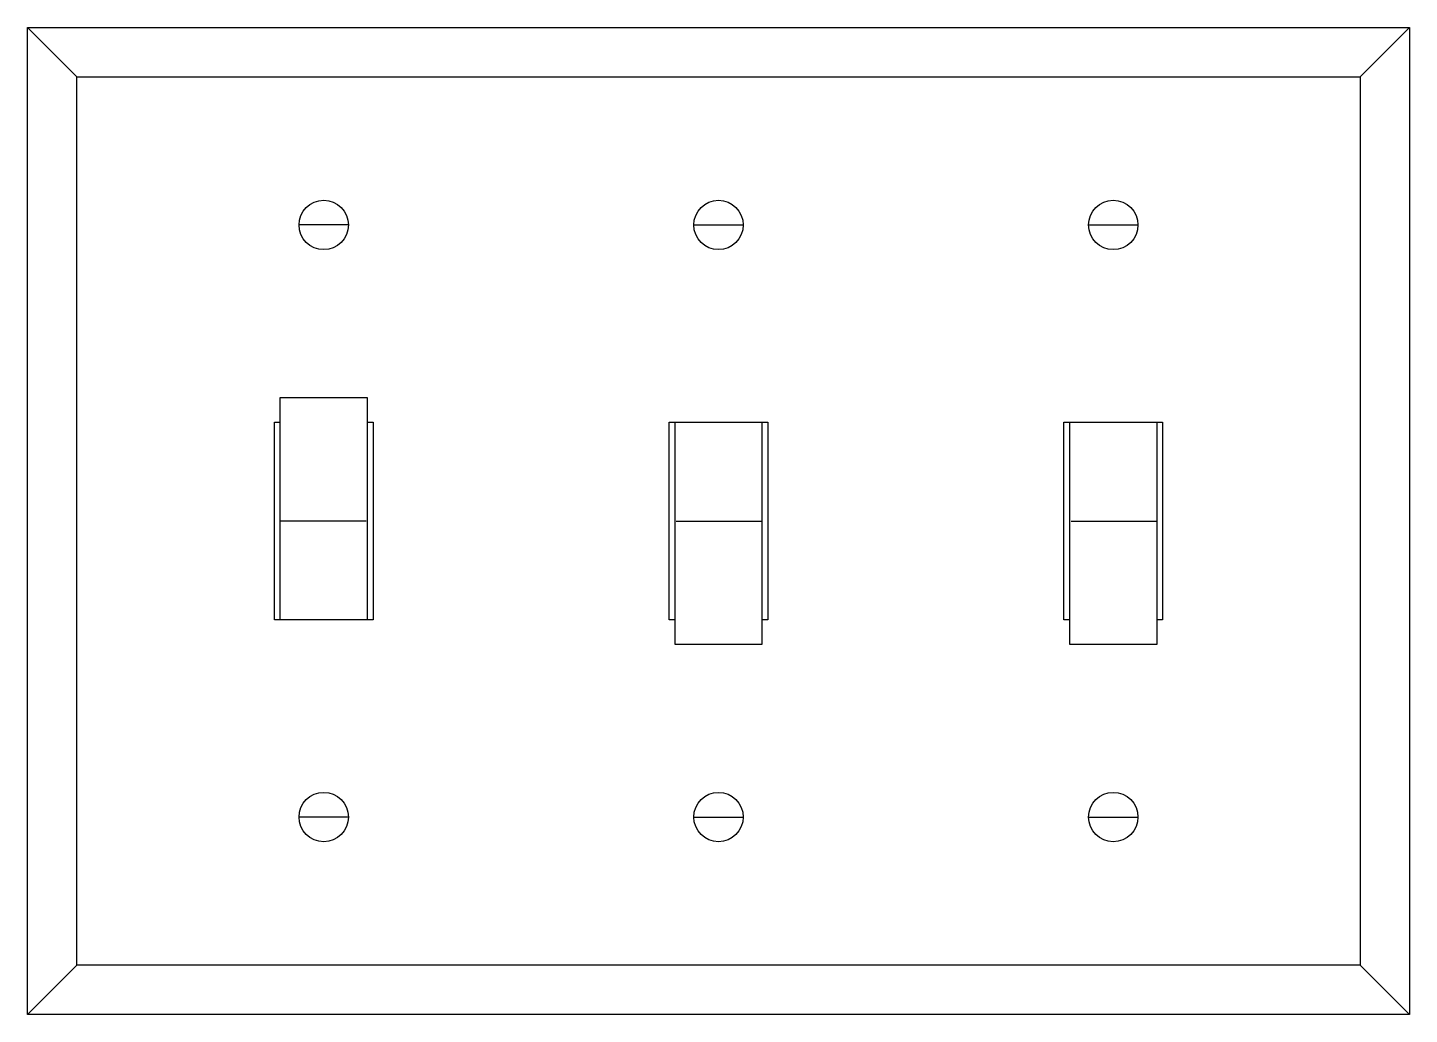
# Model space of a CAD drawing. Extents: x -3.5 to 3.5, y -2.5 to 2.5.
import ezdxf

# ---------------------------------------------------------------- set-up
doc = ezdxf.new("R2010")
doc.units = 0
doc.header["$MEASUREMENT"] = 0
doc.layers.get('0').update_dxf_attribs({"linetype": 'CONTINUOUS'})

msp = doc.modelspace()

# ---------------------------------------------------------------- linework, layer by layer
for p, q in [((-3.25, 2.25), (-3.5, 2.5)), ((3.25, 2.25), (3.5, 2.5)), ((-3.25, 2.25), (3.25, 2.25)), ((-3.25, -2.25), (-3.25, 2.25)), ((3.25, 2.25), (3.25, -2.25)), ((-1.875, 1.5), (-2.125, 1.5)), ((-0.125, 1.5), (0.125, 1.5)), ((1.875, 1.5), (2.125, 1.5)), ((-1.785, 0), (-2.218, 0)), ((-0.214, 0), (0.219, 0)), ((1.786, 0), (2.219, 0)), ((-1.875, -1.5), (-2.125, -1.5)), ((-0.125, -1.5), (0.125, -1.5)), ((1.875, -1.5), (2.125, -1.5)), ((-3.25, -2.25), (-3.5, -2.5)), ((3.25, -2.25), (-3.25, -2.25)), ((3.25, -2.25), (3.5, -2.5))]:
    msp.add_line(p, q)
for points in [[(-3.5, -2.5), (-3.5, 2.5), (3.5, 2.5), (3.5, -2.5)], [(-1.78, 0.625), (-1.78, -0.5), (-2.22, -0.5), (-2.22, 0.625)], [(-0.22, -0.625), (-0.22, 0.5), (0.22, 0.5), (0.22, -0.625)], [(1.78, -0.625), (1.78, 0.5), (2.22, 0.5), (2.22, -0.625)]]:
    msp.add_lwpolyline(points, close=True)
for points in [[(-1.781, 0.5), (-1.75, 0.5), (-1.75, -0.5), (-2.25, -0.5), (-2.25, 0.5), (-2.221, 0.5)], [(-0.218, -0.5), (-0.25, -0.5), (-0.25, 0.5), (0.25, 0.5), (0.25, -0.5), (0.222, -0.5)], [(1.782, -0.5), (1.75, -0.5), (1.75, 0.5), (2.25, 0.5), (2.25, -0.5), (2.222, -0.5)]]:
    msp.add_lwpolyline(points)
for centre in [(-2, 1.5), (0, 1.5), (2, 1.5), (-2, -1.5), (0, -1.5), (2, -1.5)]:
    msp.add_circle(centre, 0.125)

doc.saveas('drawing.dxf')
